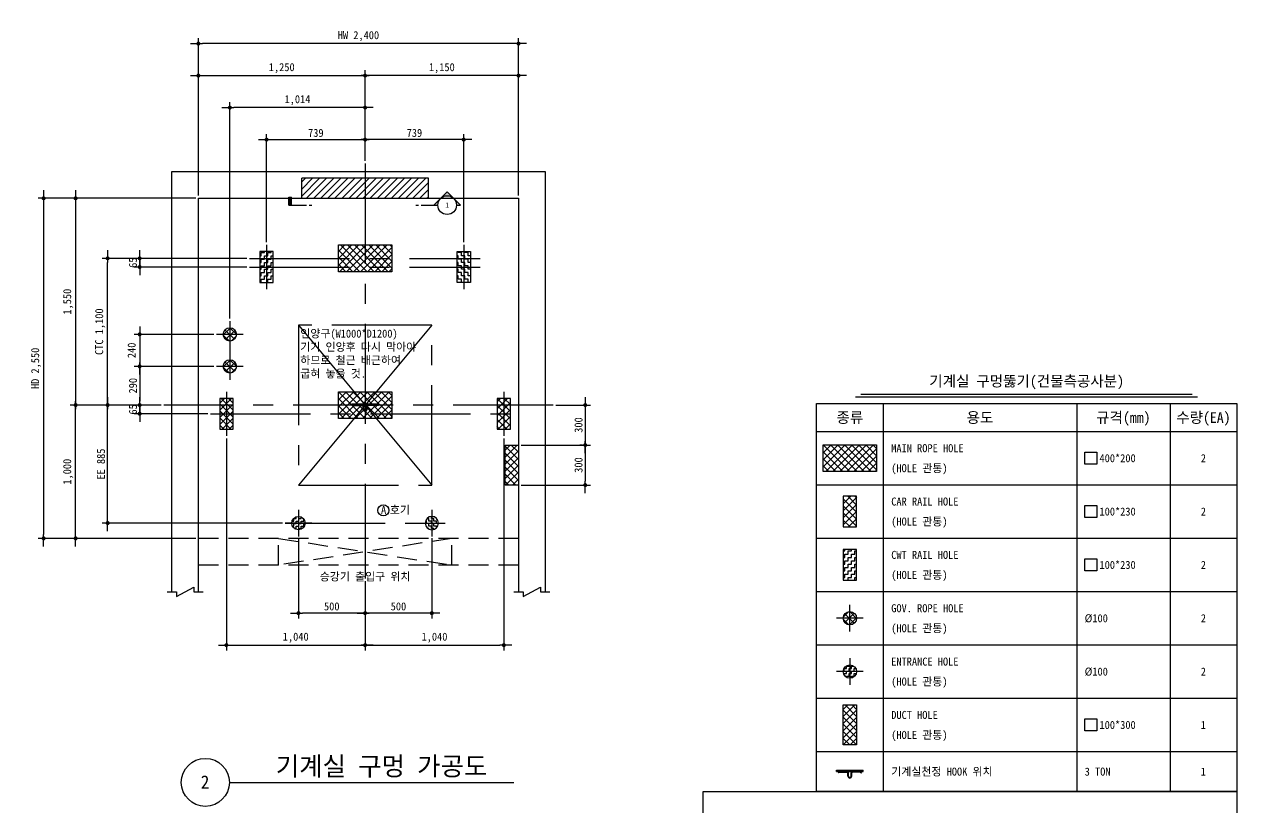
# Model space of a CAD drawing. Extents: x -9109 to 174251, y 57759 to 115528.
# Drawn here: x 105473 to 114562, y 103188 to 109062 of the extents above; entities that cross this region are included whole.
import ezdxf
from ezdxf.enums import TextEntityAlignment as Align

# ---------------------------------------------------------------- set-up
doc = ezdxf.new("R2010")
doc.units = 0
doc.header["$LTSCALE"] = 600
doc.header["$MEASUREMENT"] = 0
for name, pattern in [('CENTER', [2, 1.25, -0.25, 0.25, -0.25]), ('HIDDEN', [0.375, 0.25, -0.125]), ('PHANTOM', [2.5, 1.25, -0.25, 0.25, -0.25, 0.25, -0.25])]:
    doc.linetypes.add(name, pattern=pattern)
doc.layers.get('0').update_dxf_attribs({"linetype": 'CONTINUOUS'})
for name, color, linetype in [('1', 3, 'CONTINUOUS'), ('2', 4, 'HIDDEN'), ('3', 1, 'CENTER'), ('4', 6, 'PHANTOM'), ('6', 2, 'CONTINUOUS'), ('A-DIMS', 7, 'CONTINUOUS')]:
    doc.layers.add(name, color=color, linetype=linetype)
for name, color, linetype, lineweight in [('A-MKXS-MAK1', 3, 'CONTINUOUS', 25), ('A-MKXS-TEXT1', 3, 'CONTINUOUS', 25), ('A-MKXS-TEXT2', 7, 'CONTINUOUS', 25), ('A-XXXX-SYMB', 7, 'CONTINUOUS', 25), ('A-XXXX-TABL', 7, 'CONTINUOUS', 25), ('A-XXXX-TXT1', 3, 'CONTINUOUS', 25)]:
    doc.layers.add(name, color=color, linetype=linetype, lineweight=lineweight)
doc.styles.add('HY울릉도L', font='')
doc.styles.add('돋움체', font='')
doc.styles.get('HY울릉도L').set_extended_font_data('Dotum')
doc.styles.get('돋움체').set_extended_font_data('DotumChe')
doc.dimstyles.new('CDIM', dxfattribs={"dimtxt": 3, "dimasz": 1.5, "dimexe": 2, "dimexo": 1, "dimgap": 1, "dimtad": 1, "dimdec": 0, "dimrnd": 0.5, "dimzin": 0, "dimdsep": 32, "dimlunit": 6, "dimtxsty": 'HY울릉도L', "dimblk1": '_CIDOT', "dimblk2": '_CIDOT', "dimsah": 1, "dimcen": 5.5, "dimclrd": 2, "dimclre": 2, "dimclrt": 7, "dimadec": 0, "dimazin": 0, "dimtfac": 1, "dimtdec": 0, "dimtix": 1, "dimtmove": 2, "dimatfit": 1, "dimldrblk": '_CIDOT', "dimfxl": 1, "dimtolj": 1, "dimtzin": 0, "dimlwd": -1, "dimarcsym": 0})

# ---------------------------------------------------------------- blocks, each defined once
blk = doc.blocks.new('_CIDOT')
at = {"color": 0, "linetype": 'ByBlock'}
blk.add_line((2, 0), (-1, 0), dxfattribs=at)
at = {"color": 0, "linetype": 'ByBlock', "const_width": 0.5}
blk.add_lwpolyline([(-0.25, 0, 1), (0.25, 0, 1)], format="xyb", close=True, dxfattribs=at)
blk = doc.blocks.new('*D700')
at = {"layer": 'A-DIMS', "lineweight": -2, "transparency": 16777216}
for p, q in [((109458.6, 106207.1, 0), (109718.6, 106207.1, 0)), ((109198.6, 105907.1, 0), (109718.6, 105907.1, 0))]:
    blk.add_line(p, q, dxfattribs=at)
at = {"layer": 'A-DIMS', "transparency": 16777216}
blk.add_line((109678.6, 106177.1, 0), (109678.6, 105937.1, 0), dxfattribs=at)
at = {"layer": 'A-DIMS', "transparency": 16777216, "xscale": 30, "yscale": 30, "zscale": 30}
for p, rotation in [((109678.6, 106207.1, 0), 90), ((109678.6, 105907.1, 0), 270)]:
    blk.add_blockref('_CIDOT', p, dxfattribs=dict(at, rotation=rotation))
at = {"layer": 'A-DIMS', "color": 3, "transparency": 16777216, "insert": (109628.6, 106057.1, 0), "char_height": 60, "attachment_point": 5, "rotation": 90, "style": '돋움체'}
blk.add_mtext('\\A1;300', dxfattribs=at)
blk = doc.blocks.new('*D701')
at = {"layer": 'A-DIMS', "lineweight": -2, "transparency": 16777216}
for p, q in [((109658.6, 105907.1, 0), (109638.6, 105907.1, 0)), ((109198.6, 105607.1, 0), (109718.6, 105607.1, 0))]:
    blk.add_line(p, q, dxfattribs=at)
at = {"layer": 'A-DIMS', "transparency": 16777216}
blk.add_line((109678.6, 105877.1, 0), (109678.6, 105637.1, 0), dxfattribs=at)
at = {"layer": 'A-DIMS', "transparency": 16777216, "xscale": 30, "yscale": 30, "zscale": 30}
for p, rotation in [((109678.6, 105907.1, 0), 90), ((109678.6, 105607.1, 0), 270)]:
    blk.add_blockref('_CIDOT', p, dxfattribs=dict(at, rotation=rotation))
at = {"layer": 'A-DIMS', "color": 3, "transparency": 16777216, "insert": (109628.6, 105757.1, 0), "char_height": 60, "attachment_point": 5, "rotation": 90, "style": '돋움체'}
blk.add_mtext('\\A1;300', dxfattribs=at)
blk = doc.blocks.new('*D702')
at = {"layer": 'A-DIMS', "lineweight": -2, "transparency": 16777216}
for p, q in [((108028.6, 108037.1, 0), (108028.6, 108717.1, 0)), ((109178.6, 107777.1, 0), (109178.6, 108717.1, 0))]:
    blk.add_line(p, q, dxfattribs=at)
at = {"layer": 'A-DIMS', "transparency": 16777216}
blk.add_line((109148.6, 108677.1, 0), (108058.6, 108677.1, 0), dxfattribs=at)
at = {"layer": 'A-DIMS', "transparency": 16777216, "xscale": 30, "yscale": 30, "zscale": 30, "rotation": 180}
blk.add_blockref('_CIDOT', (108028.6, 108677.1, 0), dxfattribs=at)
at = {"layer": 'A-DIMS', "transparency": 16777216, "xscale": 30, "yscale": 30, "zscale": 30}
blk.add_blockref('_CIDOT', (109178.6, 108677.1, 0), dxfattribs=at)
at = {"layer": 'A-DIMS', "color": 3, "transparency": 16777216, "insert": (108603.6, 108732.8, 0), "char_height": 60, "attachment_point": 5, "style": '돋움체'}
blk.add_mtext('\\A1;1,150', dxfattribs=at)
blk = doc.blocks.new('*D703')
at = {"layer": 'A-DIMS', "lineweight": -2, "transparency": 16777216}
for p, q in [((106778.6, 107777.1, 0), (106778.6, 108717.1, 0)), ((108028.6, 108037.1, 0), (108028.6, 108717.1, 0))]:
    blk.add_line(p, q, dxfattribs=at)
at = {"layer": 'A-DIMS', "transparency": 16777216}
blk.add_line((106808.6, 108677.1, 0), (107998.6, 108677.1, 0), dxfattribs=at)
at = {"layer": 'A-DIMS', "transparency": 16777216, "xscale": 30, "yscale": 30, "zscale": 30, "rotation": 180}
blk.add_blockref('_CIDOT', (106778.6, 108677.1, 0), dxfattribs=at)
at = {"layer": 'A-DIMS', "transparency": 16777216, "xscale": 30, "yscale": 30, "zscale": 30}
blk.add_blockref('_CIDOT', (108028.6, 108677.1, 0), dxfattribs=at)
at = {"layer": 'A-DIMS', "color": 3, "transparency": 16777216, "insert": (107403.6, 108732.8, 0), "char_height": 60, "attachment_point": 5, "style": '돋움체'}
blk.add_mtext('\\A1;1,250', dxfattribs=at)
blk = doc.blocks.new('*D704')
at = {"layer": 'A-DIMS', "lineweight": -2, "transparency": 16777216}
for p, q in [((106988.6, 105957.1, 0), (106988.6, 104367.1, 0)), ((108028.6, 104885.4, 0), (108028.6, 104367.1, 0))]:
    blk.add_line(p, q, dxfattribs=at)
at = {"layer": 'A-DIMS', "transparency": 16777216}
blk.add_line((107018.6, 104407.1, 0), (107998.6, 104407.1, 0), dxfattribs=at)
at = {"layer": 'A-DIMS', "transparency": 16777216, "xscale": 30, "yscale": 30, "zscale": 30, "rotation": 180}
blk.add_blockref('_CIDOT', (106988.6, 104407.1, 0), dxfattribs=at)
at = {"layer": 'A-DIMS', "transparency": 16777216, "xscale": 30, "yscale": 30, "zscale": 30}
blk.add_blockref('_CIDOT', (108028.6, 104407.1, 0), dxfattribs=at)
at = {"layer": 'A-DIMS', "color": 3, "transparency": 16777216, "insert": (107508.6, 104462.8, 0), "char_height": 60, "attachment_point": 5, "style": '돋움체'}
blk.add_mtext('\\A1;1,040', dxfattribs=at)
blk = doc.blocks.new('*D705')
at = {"layer": 'A-DIMS', "lineweight": -2, "transparency": 16777216}
for p, q in [((109068.6, 105957.1, 0), (109068.6, 104367.1, 0)), ((108028.6, 104885.4, 0), (108028.6, 104367.1, 0))]:
    blk.add_line(p, q, dxfattribs=at)
at = {"layer": 'A-DIMS', "transparency": 16777216}
blk.add_line((108058.6, 104407.1, 0), (109038.6, 104407.1, 0), dxfattribs=at)
at = {"layer": 'A-DIMS', "transparency": 16777216, "xscale": 30, "yscale": 30, "zscale": 30, "rotation": 180}
blk.add_blockref('_CIDOT', (108028.6, 104407.1, 0), dxfattribs=at)
at = {"layer": 'A-DIMS', "transparency": 16777216, "xscale": 30, "yscale": 30, "zscale": 30}
blk.add_blockref('_CIDOT', (109068.6, 104407.1, 0), dxfattribs=at)
at = {"layer": 'A-DIMS', "color": 3, "transparency": 16777216, "insert": (108548.6, 104462.8, 0), "char_height": 60, "attachment_point": 5, "style": '돋움체'}
blk.add_mtext('\\A1;1,040', dxfattribs=at)
blk = doc.blocks.new('*D706')
at = {"layer": 'A-DIMS', "lineweight": -2, "transparency": 16777216}
for p, q in [((107014.6, 106857.1, 0), (107014.6, 108477.1, 0)), ((108028.6, 108037.1, 0), (108028.6, 108477.1, 0))]:
    blk.add_line(p, q, dxfattribs=at)
at = {"layer": 'A-DIMS', "transparency": 16777216}
blk.add_line((107998.6, 108437.1, 0), (107044.6, 108437.1, 0), dxfattribs=at)
at = {"layer": 'A-DIMS', "transparency": 16777216, "xscale": 30, "yscale": 30, "zscale": 30, "rotation": 180}
blk.add_blockref('_CIDOT', (107014.6, 108437.1, 0), dxfattribs=at)
at = {"layer": 'A-DIMS', "transparency": 16777216, "xscale": 30, "yscale": 30, "zscale": 30}
blk.add_blockref('_CIDOT', (108028.6, 108437.1, 0), dxfattribs=at)
at = {"layer": 'A-DIMS', "color": 3, "transparency": 16777216, "insert": (107521.6, 108492.8, 0), "char_height": 60, "attachment_point": 5, "style": '돋움체'}
blk.add_mtext('\\A1;{\\C7;1,014}', dxfattribs=at)
blk = doc.blocks.new('*D707')
at = {"layer": 'A-DIMS', "lineweight": -2, "transparency": 16777216}
for p, q in [((107289.6, 107427.1, 0), (107289.6, 108237.1, 0)), ((108028.6, 108037.1, 0), (108028.6, 108237.1, 0))]:
    blk.add_line(p, q, dxfattribs=at)
at = {"layer": 'A-DIMS', "transparency": 16777216}
blk.add_line((107319.6, 108197.1, 0), (107998.6, 108197.1, 0), dxfattribs=at)
at = {"layer": 'A-DIMS', "transparency": 16777216, "xscale": 30, "yscale": 30, "zscale": 30, "rotation": 180}
blk.add_blockref('_CIDOT', (107289.6, 108197.1, 0), dxfattribs=at)
at = {"layer": 'A-DIMS', "transparency": 16777216, "xscale": 30, "yscale": 30, "zscale": 30}
blk.add_blockref('_CIDOT', (108028.6, 108197.1, 0), dxfattribs=at)
at = {"layer": 'A-DIMS', "color": 3, "transparency": 16777216, "insert": (107659.1, 108247.1, 0), "char_height": 60, "attachment_point": 5, "style": '돋움체'}
blk.add_mtext('\\A1;739', dxfattribs=at)
blk = doc.blocks.new('*D708')
at = {"layer": 'A-DIMS', "lineweight": -2, "transparency": 16777216}
for p, q in [((107528.6, 105202.1, 0), (107528.6, 104607.1, 0)), ((108028.6, 104885.4, 0), (108028.6, 104607.1, 0))]:
    blk.add_line(p, q, dxfattribs=at)
at = {"layer": 'A-DIMS', "transparency": 16777216}
blk.add_line((107998.6, 104647.1, 0), (107558.6, 104647.1, 0), dxfattribs=at)
at = {"layer": 'A-DIMS', "transparency": 16777216, "xscale": 30, "yscale": 30, "zscale": 30, "rotation": 180}
blk.add_blockref('_CIDOT', (107528.6, 104647.1, 0), dxfattribs=at)
at = {"layer": 'A-DIMS', "transparency": 16777216, "xscale": 30, "yscale": 30, "zscale": 30}
blk.add_blockref('_CIDOT', (108028.6, 104647.1, 0), dxfattribs=at)
at = {"layer": 'A-DIMS', "color": 3, "transparency": 16777216, "insert": (107778.6, 104697.1, 0), "char_height": 60, "attachment_point": 5, "style": '돋움체'}
blk.add_mtext('\\A1;500', dxfattribs=at)
blk = doc.blocks.new('*D709')
at = {"layer": 'A-DIMS', "lineweight": -2, "transparency": 16777216}
for p, q in [((108028.6, 108037.1, 0), (108028.6, 108237.1, 0)), ((108767.6, 107427.1, 0), (108767.6, 108237.1, 0))]:
    blk.add_line(p, q, dxfattribs=at)
at = {"layer": 'A-DIMS', "transparency": 16777216}
blk.add_line((108737.6, 108197.1, 0), (108058.6, 108197.1, 0), dxfattribs=at)
at = {"layer": 'A-DIMS', "transparency": 16777216, "xscale": 30, "yscale": 30, "zscale": 30, "rotation": 180}
blk.add_blockref('_CIDOT', (108028.6, 108197.1, 0), dxfattribs=at)
at = {"layer": 'A-DIMS', "transparency": 16777216, "xscale": 30, "yscale": 30, "zscale": 30}
blk.add_blockref('_CIDOT', (108767.6, 108197.1, 0), dxfattribs=at)
at = {"layer": 'A-DIMS', "color": 3, "transparency": 16777216, "insert": (108398.1, 108247.1, 0), "char_height": 60, "attachment_point": 5, "style": '돋움체'}
blk.add_mtext('\\A1;739', dxfattribs=at)
blk = doc.blocks.new('*D710')
at = {"layer": 'A-DIMS', "lineweight": -2, "transparency": 16777216}
for p, q in [((108528.6, 105209.7, 0), (108528.6, 104607.1, 0)), ((108028.6, 104885.4, 0), (108028.6, 104607.1, 0))]:
    blk.add_line(p, q, dxfattribs=at)
at = {"layer": 'A-DIMS', "transparency": 16777216}
blk.add_line((108498.6, 104647.1, 0), (108058.6, 104647.1, 0), dxfattribs=at)
at = {"layer": 'A-DIMS', "transparency": 16777216, "xscale": 30, "yscale": 30, "zscale": 30, "rotation": 180}
blk.add_blockref('_CIDOT', (108028.6, 104647.1, 0), dxfattribs=at)
at = {"layer": 'A-DIMS', "transparency": 16777216, "xscale": 30, "yscale": 30, "zscale": 30}
blk.add_blockref('_CIDOT', (108528.6, 104647.1, 0), dxfattribs=at)
at = {"layer": 'A-DIMS', "color": 3, "transparency": 16777216, "insert": (108278.6, 104697.1, 0), "char_height": 60, "attachment_point": 5, "style": '돋움체'}
blk.add_mtext('\\A1;500', dxfattribs=at)
blk = doc.blocks.new('A1')
for p, q in [((-7.84, 0), (-1.85, 0)), ((7.84, 0), (1.85, 0)), ((-8.25, -0.81), (-8.65, -0.81)), ((-7.84, -0.4), (-4.64, -0.4)), ((-4.64, -0.4), (-1.85, -0.4)), ((-1.45, -3.35), (-1.45, -0.81)), ((-1.05, -3.35), (-1.05, -0.81)), ((1.05, -3.35), (1.05, -0.81)), ((1.45, -3.35), (1.45, -0.81)), ((5.28, -0.4), (1.85, -0.4)), ((7.84, -0.4), (5.04, -0.4)), ((8.25, -0.81), (8.65, -0.81))]:
    blk.add_line(p, q)
for centre, radius, start, end in [((-7.84, -0.81), 0.808, 90, 180), ((-1.85, -0.81), 0.808, 0, 90), ((1.85, -0.81), 0.808, 90, 180), ((7.84, -0.81), 0.808, 0, 90), ((-7.84, -0.81), 0.404, 90, 180), ((-1.85, -0.81), 0.404, 0, 90), ((0, -3.35), 1.45, 180, 0), ((0, -3.35), 1.05, 180, 0), ((1.85, -0.81), 0.404, 90, 180), ((7.84, -0.81), 0.404, 0, 90)]:
    blk.add_arc(centre, radius, start, end)
blk = doc.blocks.new('H-100X230(CAR RAIL) GM')
at = {"layer": '1'}
h = blk.add_hatch(dxfattribs=at)
h.set_pattern_fill('ANSI37', color=256, scale=300)
h.set_pattern_definition([(45, (-31072.723, 72.76), (-26.516504, 26.516504), []), (135, (-31072.723, 72.76), (-26.516504, -26.516504), [])])
h.paths.add_polyline_path([(-50, 50), (50, 50), (50, -180), (-50, -180)])
blk.add_lwpolyline([(-50, 50), (50, 50), (50, -180), (-50, -180)], close=True)
at = {"layer": '3'}
blk.add_line((0, 100), (0, -230), dxfattribs=at)
blk = doc.blocks.new('*D711')
at = {"layer": 'A-DIMS', "lineweight": -2, "transparency": 16777216}
for p, q in [((106778.6, 107777.1, 0), (106778.6, 108957.1, 0)), ((109178.6, 107777.1, 0), (109178.6, 108957.1, 0))]:
    blk.add_line(p, q, dxfattribs=at)
at = {"layer": 'A-DIMS', "transparency": 16777216}
blk.add_line((109148.6, 108917.1, 0), (106808.6, 108917.1, 0), dxfattribs=at)
at = {"layer": 'A-DIMS', "transparency": 16777216, "xscale": 30, "yscale": 30, "zscale": 30, "rotation": 180}
blk.add_blockref('_CIDOT', (106778.6, 108917.1, 0), dxfattribs=at)
at = {"layer": 'A-DIMS', "transparency": 16777216, "xscale": 30, "yscale": 30, "zscale": 30}
blk.add_blockref('_CIDOT', (109178.6, 108917.1, 0), dxfattribs=at)
at = {"layer": 'A-DIMS', "color": 3, "transparency": 16777216, "insert": (107978.6, 108972.8, 0), "char_height": 60, "attachment_point": 5, "style": '돋움체'}
blk.add_mtext('\\A1;HW 2,400', dxfattribs=at)
blk = doc.blocks.new('H-100X230(CWT RAIL) GM')
at = {"layer": '1'}
h = blk.add_hatch(dxfattribs=at)
h.set_pattern_fill('ZIGZAG', color=256, scale=200)
h.set_pattern_definition([(0, (0, 0), (25, 25), [25, -25]), (90, (25, 0), (-25, 25), [25, -25])])
h.paths.add_polyline_path([(50, 50), (-50, 50), (-50, -180), (50, -180)])
blk.add_lwpolyline([(50, 50), (-50, 50), (-50, -180), (50, -180)], close=True)
at = {"layer": '3'}
blk.add_line((0, 100), (0, -230), dxfattribs=at)
blk = doc.blocks.new('H-100(OP)')
at = {"layer": '1'}
h = blk.add_hatch(dxfattribs=at)
h.set_pattern_fill('ZIGZAG', color=256, scale=150)
h.set_pattern_definition([(0, (0, 0), (18.75, 18.75), [18.75, -18.75]), (90, (18.75, 0), (-18.75, 18.75), [18.75, -18.75])])
edge = h.paths.add_edge_path()
edge.add_arc((0, 0), 50, 0, 360)
blk.add_circle((0, 0), 50)
at = {"layer": '3'}
for p, q in [((0, 100), (0, -100)), ((100, 0), (-100, 0))]:
    blk.add_line(p, q, dxfattribs=at)
blk = doc.blocks.new('H-100(GOV 240)')
at = {"layer": '1'}
h = blk.add_hatch(dxfattribs=at)
h.set_pattern_fill('ANSI37', color=256, scale=300)
h.set_pattern_definition([(45, (-82788.21, -9303.856), (-26.516504, 26.516504), []), (135, (-82788.21, -9303.856), (-26.516504, -26.516504), [])])
edge = h.paths.add_edge_path()
edge.add_arc((0, 240), 50, 0, 360)
h = blk.add_hatch(dxfattribs=at)
h.set_pattern_fill('ANSI37', color=256, scale=300)
h.set_pattern_definition([(45, (-82788.21, -9543.856), (-26.516504, 26.516504), []), (135, (-82788.21, -9543.856), (-26.516504, -26.516504), [])])
edge = h.paths.add_edge_path()
edge.add_arc((0, 0), 50, 0, 360)
for centre in [(0, 240), (0, 0)]:
    blk.add_circle(centre, 50)
at = {"layer": '3'}
for p, q in [((0, 340), (0, -100)), ((100, 240), (-100, 240)), ((100, 0), (-100, 0))]:
    blk.add_line(p, q, dxfattribs=at)
blk = doc.blocks.new('H-100X300(C.SU)')
at = {"layer": '1'}
h = blk.add_hatch(dxfattribs=at)
h.set_pattern_fill('ANSI37', color=256, scale=300)
h.set_pattern_definition([(45, (-30780.81, -207.73), (-26.516504, 26.516504), []), (135, (-30780.81, -207.73), (-26.516504, -26.516504), [])])
h.paths.add_polyline_path([(-100, -300), (0, -300), (0, -600), (-100, -600)])
blk.add_lwpolyline([(-100, -300), (0, -300), (0, -600), (-100, -600)], close=True)
blk = doc.blocks.new('H-400X200(ROPE)')
at = {"layer": '1'}
h = blk.add_hatch(dxfattribs=at)
h.set_pattern_fill('ANSI37', color=256, scale=300)
h.set_pattern_definition([(45, (-29848.152, -635.13), (-26.516504, 26.516504), []), (135, (-29848.152, -635.13), (-26.516504, -26.516504), [])])
h.paths.add_polyline_path([(-200, 100), (200, 100), (200, -100), (-200, -100)])
blk.add_lwpolyline([(-200, 100), (200, 100), (200, -100), (-200, -100)], close=True)
blk = doc.blocks.new('*D712')
at = {"layer": 'A-DIMS', "lineweight": -2, "transparency": 16777216}
for p, q in [((106298.6, 106207.1, 0), (105818.6, 106207.1, 0)), ((106758.6, 105207.1, 0), (105818.6, 105207.1, 0))]:
    blk.add_line(p, q, dxfattribs=at)
at = {"layer": 'A-DIMS', "transparency": 16777216}
blk.add_line((105858.6, 105237.1, 0), (105858.6, 106177.1, 0), dxfattribs=at)
at = {"layer": 'A-DIMS', "transparency": 16777216, "xscale": 30, "yscale": 30, "zscale": 30}
for p, rotation in [((105858.6, 106207.1, 0), 90), ((105858.6, 105207.1, 0), 270)]:
    blk.add_blockref('_CIDOT', p, dxfattribs=dict(at, rotation=rotation))
at = {"layer": 'A-DIMS', "color": 3, "transparency": 16777216, "insert": (105802.9, 105707.1, 0), "char_height": 60, "attachment_point": 5, "rotation": 90, "style": '돋움체'}
blk.add_mtext('\\A1;1,000', dxfattribs=at)
blk = doc.blocks.new('*D713')
at = {"layer": 'A-DIMS', "lineweight": -2, "transparency": 16777216}
for p, q in [((106298.6, 106207.1, 0), (106058.6, 106207.1, 0)), ((107408.6, 105322.1, 0), (106058.6, 105322.1, 0))]:
    blk.add_line(p, q, dxfattribs=at)
at = {"layer": 'A-DIMS', "transparency": 16777216}
blk.add_line((106098.6, 105352.1, 0), (106098.6, 106177.1, 0), dxfattribs=at)
at = {"layer": 'A-DIMS', "transparency": 16777216, "xscale": 30, "yscale": 30, "zscale": 30}
for p, rotation in [((106098.6, 106207.1, 0), 90), ((106098.6, 105322.1, 0), 270)]:
    blk.add_blockref('_CIDOT', p, dxfattribs=dict(at, rotation=rotation))
at = {"layer": 'A-DIMS', "color": 3, "transparency": 16777216, "insert": (106048.6, 105764.6, 0), "char_height": 60, "attachment_point": 5, "rotation": 90, "style": '돋움체'}
blk.add_mtext('\\A1;{\\C7;EE} {\\C7;885}', dxfattribs=at)
blk = doc.blocks.new('*D714')
at = {"layer": 'A-DIMS', "lineweight": -2, "transparency": 16777216}
for p, q in [((107141.2, 107307.1, 0), (106058.6, 107307.1, 0)), ((106298.6, 106207.1, 0), (106058.6, 106207.1, 0))]:
    blk.add_line(p, q, dxfattribs=at)
at = {"layer": 'A-DIMS', "transparency": 16777216}
blk.add_line((106098.6, 106237.1, 0), (106098.6, 107277.1, 0), dxfattribs=at)
at = {"layer": 'A-DIMS', "transparency": 16777216, "xscale": 30, "yscale": 30, "zscale": 30}
for p, rotation in [((106098.6, 107307.1, 0), 90), ((106098.6, 106207.1, 0), 270)]:
    blk.add_blockref('_CIDOT', p, dxfattribs=dict(at, rotation=rotation))
at = {"layer": 'A-DIMS', "color": 3, "transparency": 16777216, "insert": (106042.7, 106757.1, 0), "char_height": 60, "attachment_point": 5, "rotation": 90, "style": '돋움체'}
blk.add_mtext('\\A1;{\\C7;CTC 1,100}', dxfattribs=at)
blk = doc.blocks.new('*D715')
at = {"layer": 'A-DIMS', "lineweight": -2, "transparency": 16777216}
for p, q in [((106758.6, 107757.1, 0), (105818.6, 107757.1, 0)), ((106298.6, 106207.1, 0), (105818.6, 106207.1, 0))]:
    blk.add_line(p, q, dxfattribs=at)
at = {"layer": 'A-DIMS', "transparency": 16777216}
blk.add_line((105858.6, 107727.1, 0), (105858.6, 106237.1, 0), dxfattribs=at)
at = {"layer": 'A-DIMS', "transparency": 16777216, "xscale": 30, "yscale": 30, "zscale": 30}
for p, rotation in [((105858.6, 107757.1, 0), 90), ((105858.6, 106207.1, 0), 270)]:
    blk.add_blockref('_CIDOT', p, dxfattribs=dict(at, rotation=rotation))
at = {"layer": 'A-DIMS', "color": 3, "transparency": 16777216, "insert": (105802.9, 106982.1, 0), "char_height": 60, "attachment_point": 5, "rotation": 90, "style": '돋움체'}
blk.add_mtext('\\A1;1,550', dxfattribs=at)
blk = doc.blocks.new('*D716')
at = {"layer": 'A-DIMS', "lineweight": -2, "transparency": 16777216}
for p, q in [((106758.6, 107757.1, 0), (105578.6, 107757.1, 0)), ((106758.6, 105207.1, 0), (105578.6, 105207.1, 0))]:
    blk.add_line(p, q, dxfattribs=at)
at = {"layer": 'A-DIMS', "transparency": 16777216}
blk.add_line((105618.6, 107727.1, 0), (105618.6, 105237.1, 0), dxfattribs=at)
at = {"layer": 'A-DIMS', "transparency": 16777216, "xscale": 30, "yscale": 30, "zscale": 30}
for p, rotation in [((105618.6, 107757.1, 0), 90), ((105618.6, 105207.1, 0), 270)]:
    blk.add_blockref('_CIDOT', p, dxfattribs=dict(at, rotation=rotation))
at = {"layer": 'A-DIMS', "color": 3, "transparency": 16777216, "insert": (105562.9, 106482.1, 0), "char_height": 60, "attachment_point": 5, "rotation": 90, "style": '돋움체'}
blk.add_mtext('\\A1;HD 2,550', dxfattribs=at)
blk = doc.blocks.new('*D717')
at = {"layer": 'A-DIMS', "transparency": 16777216}
for p, q in [((106338.6, 107337.1, 0), (106338.6, 107367.1, 0)), ((106338.6, 107307.1, 0), (106338.6, 107242.1, 0)), ((106338.6, 107212.1, 0), (106338.6, 107182.1, 0))]:
    blk.add_line(p, q, dxfattribs=at)
at = {"layer": 'A-DIMS', "lineweight": -2, "transparency": 16777216}
for p, q in [((107141.2, 107307.1, 0), (106298.6, 107307.1, 0)), ((107141.2, 107242.1, 0), (106298.6, 107242.1, 0))]:
    blk.add_line(p, q, dxfattribs=at)
at = {"layer": 'A-DIMS', "transparency": 16777216, "xscale": 30, "yscale": 30, "zscale": 30}
for p, rotation in [((106338.6, 107307.1, 0), 270), ((106338.6, 107242.1, 0), 90)]:
    blk.add_blockref('_CIDOT', p, dxfattribs=dict(at, rotation=rotation))
at = {"layer": 'A-DIMS', "color": 3, "transparency": 16777216, "insert": (106288.6, 107274.6, 0), "char_height": 60, "attachment_point": 5, "rotation": 90, "style": '돋움체'}
blk.add_mtext('\\A1;65', dxfattribs=at)
blk = doc.blocks.new('*D718')
at = {"layer": 'A-DIMS', "lineweight": -2, "transparency": 16777216}
for p, q in [((106894.6, 106737.1, 0), (106298.6, 106737.1, 0)), ((106894.6, 106497.1, 0), (106298.6, 106497.1, 0))]:
    blk.add_line(p, q, dxfattribs=at)
at = {"layer": 'A-DIMS', "transparency": 16777216}
blk.add_line((106338.6, 106707.1, 0), (106338.6, 106527.1, 0), dxfattribs=at)
at = {"layer": 'A-DIMS', "transparency": 16777216, "xscale": 30, "yscale": 30, "zscale": 30}
for p, rotation in [((106338.6, 106737.1, 0), 90), ((106338.6, 106497.1, 0), 270)]:
    blk.add_blockref('_CIDOT', p, dxfattribs=dict(at, rotation=rotation))
at = {"layer": 'A-DIMS', "color": 3, "transparency": 16777216, "insert": (106278.6, 106617.1, 0), "char_height": 60, "attachment_point": 5, "rotation": 90, "style": '돋움체'}
blk.add_mtext('\\A1;240', dxfattribs=at)
blk = doc.blocks.new('*D719')
at = {"layer": 'A-DIMS', "transparency": 16777216}
for p, q in [((106338.6, 106237.1, 0), (106338.6, 106267.1, 0)), ((106338.6, 106207.1, 0), (106338.6, 106142.1, 0)), ((106338.6, 106112.1, 0), (106338.6, 106082.1, 0))]:
    blk.add_line(p, q, dxfattribs=at)
at = {"layer": 'A-DIMS', "lineweight": -2, "transparency": 16777216}
for p, q in [((106498.6, 106207.1, 0), (106298.6, 106207.1, 0)), ((106848.6, 106142.1, 0), (106298.6, 106142.1, 0))]:
    blk.add_line(p, q, dxfattribs=at)
at = {"layer": 'A-DIMS', "transparency": 16777216, "xscale": 30, "yscale": 30, "zscale": 30}
for p, rotation in [((106338.6, 106207.1, 0), 270), ((106338.6, 106142.1, 0), 90)]:
    blk.add_blockref('_CIDOT', p, dxfattribs=dict(at, rotation=rotation))
at = {"layer": 'A-DIMS', "color": 3, "transparency": 16777216, "insert": (106288.6, 106174.6, 0), "char_height": 60, "attachment_point": 5, "rotation": 90, "style": '돋움체'}
blk.add_mtext('\\A1;65', dxfattribs=at)
blk = doc.blocks.new('*D720')
at = {"layer": 'A-DIMS', "lineweight": -2, "transparency": 16777216}
for p, q in [((106894.6, 106497.1, 0), (106298.6, 106497.1, 0)), ((106498.6, 106207.1, 0), (106298.6, 106207.1, 0))]:
    blk.add_line(p, q, dxfattribs=at)
at = {"layer": 'A-DIMS', "transparency": 16777216}
blk.add_line((106338.6, 106467.1, 0), (106338.6, 106237.1, 0), dxfattribs=at)
at = {"layer": 'A-DIMS', "transparency": 16777216, "xscale": 30, "yscale": 30, "zscale": 30}
for p, rotation in [((106338.6, 106497.1, 0), 90), ((106338.6, 106207.1, 0), 270)]:
    blk.add_blockref('_CIDOT', p, dxfattribs=dict(at, rotation=rotation))
at = {"layer": 'A-DIMS', "color": 3, "transparency": 16777216, "insert": (106288.6, 106352.1, 0), "char_height": 60, "attachment_point": 5, "rotation": 90, "style": '돋움체'}
blk.add_mtext('\\A1;290', dxfattribs=at)
blk = doc.blocks.new('cwt h')
at = {"layer": '1'}
h = blk.add_hatch(dxfattribs=at)
h.set_pattern_fill('ZIGZAG', color=256, scale=200)
h.set_pattern_definition([(0, (0, 65), (25, 25), [25, -25]), (90, (25, 65), (-25, 25), [25, -25])])
h.paths.add_polyline_path([(50, 115), (-50, 115), (-50, -115), (50, -115)])
blk.add_lwpolyline([(50, 115), (-50, 115), (-50, -115), (50, -115)], close=True)
blk = doc.blocks.new('car h')
at = {"layer": '1'}
h = blk.add_hatch(dxfattribs=at)
h.set_pattern_fill('ANSI37', color=256, scale=300)
h.set_pattern_definition([(45, (-138738.017, 1010.512), (-26.516504, 26.516504), []), (135, (-138738.017, 1010.512), (-26.516504, -26.516504), [])])
h.paths.add_polyline_path([(50, 115), (-50, 115), (-50, -115), (50, -115)])
blk.add_lwpolyline([(50, 115), (-50, 115), (-50, -115), (50, -115)], close=True)
blk = doc.blocks.new('gov')
at = {"layer": '1'}
h = blk.add_hatch(dxfattribs=at)
h.set_pattern_fill('ANSI37', color=256, scale=300)
h.set_pattern_definition([(45, (-82788.21, -9543.856), (-26.516504, 26.516504), []), (135, (-82788.21, -9543.856), (-26.516504, -26.516504), [])])
edge = h.paths.add_edge_path()
edge.add_arc((0, 0), 50, 0, 360)
blk.add_circle((0, 0), 50)
at = {"layer": '3'}
for p, q in [((0, -100), (0, 100)), ((100, 0), (-100, 0))]:
    blk.add_line(p, q, dxfattribs=at)
blk = doc.blocks.new('cs')
at = {"layer": '1'}
h = blk.add_hatch(dxfattribs=at)
h.set_pattern_fill('ANSI37', color=256, scale=300)
h.set_pattern_definition([(45, (-30730.81, 242.27), (-26.516504, 26.516504), []), (135, (-30730.81, 242.27), (-26.516504, -26.516504), [])])
h.paths.add_polyline_path([(-50, 150), (50, 150), (50, -150), (-50, -150)])
blk.add_lwpolyline([(-50, 150), (50, 150), (50, -150), (-50, -150)], close=True)

msp = doc.modelspace()

# ---------------------------------------------------------------- hatches: boundary and pattern name
h = msp.add_hatch()
h.set_pattern_fill('ANSI31', color=3, scale=300)
h.set_pattern_definition([(45, (69832.425, 98955.373), (-26.516504, 26.516504), [])])
h.paths.add_polyline_path([(108028.6, 107907.1), (107553.6, 107907.1), (107553.6, 107757.1), (108028.6, 107757.1)])
h.paths.add_polyline_path([(108503.6, 107907.1), (108028.6, 107907.1), (108028.6, 107757.1), (108503.6, 107757.1)])
at = {"layer": '1'}
h = msp.add_hatch(dxfattribs=at)
h.set_pattern_fill('ANSI31', color=256, scale=100, style=0)
h.set_pattern_definition([(45, (138849.921, 91079.395), (-8.8388348, 8.8388348), [])])
h.paths.add_polyline_path([(108028.6, 106217.1), (107928.6, 106217.1), (107928.6, 106207.1), (108028.6, 106207.1)])
h.paths.add_polyline_path([(108128.6, 106217.1), (108028.6, 106217.1), (108028.6, 106207.1), (108128.6, 106207.1)])
h = msp.add_hatch(dxfattribs=at)
h.set_pattern_fill('ANSI31', color=256, scale=100, style=0)
h.set_pattern_definition([(45, (142483.69, 88330.895), (-8.8388348, 8.8388348), [])])
h.paths.add_polyline_path([(111662.4, 103468.6), (111562.4, 103468.6), (111562.4, 103458.6), (111662.4, 103458.6)])
h.paths.add_polyline_path([(111762.4, 103468.6), (111662.4, 103468.6), (111662.4, 103458.6), (111762.4, 103458.6)])
at = {"layer": 'A-MKXS-MAK1'}
h = msp.add_hatch(color=256, dxfattribs=at)
h.paths.add_polyline_path([(108643.5, 107804.9), (108594, 107755.4, -0.414214), (108693, 107755.4)])
h.paths.add_polyline_path([(108594, 107755.4), (108544.5, 107705.9), (108573.5, 107705.9, -0.198912)])
h.paths.add_polyline_path([(108693, 107755.4, -0.198912), (108713.5, 107705.9), (108742.5, 107705.9)])
msp.add_hatch(color=256, dxfattribs=at).paths.add_polyline_path([(107476.5, 107765.9), (107456.5, 107765.9), (107456.5, 107705.9), (107476.5, 107705.9)])

# ---------------------------------------------------------------- linework, layer by layer
msp.add_line((113362.4, 106218.6), (113362.4, 103308.6))
for points in [[(106578.6, 104807.1), (106578.6, 107957.1), (109378.6, 107957.1), (109378.6, 104807.1)], [(106778.6, 104807.1), (106778.6, 107757.1), (109178.6, 107757.1), (109178.6, 104807.1)], [(106543.6, 104807.1), (106613.6, 104807.1), (106613.6, 104772.1), (106743.6, 104842.1), (106743.6, 104807.1), (106813.6, 104807.1)], [(109143.6, 104807.1), (109213.6, 104807.1), (109213.6, 104772.1), (109343.6, 104842.1), (109343.6, 104807.1), (109413.6, 104807.1)]]:
    msp.add_lwpolyline(points)
at = {"layer": '1', "color": 1, "linetype": 'CENTER'}
for p, q in [((108028.6, 108017.1), (108028.6, 104905.4, 0)), ((109438.6, 106207.1), (106518.6, 106207.1, 0))]:
    msp.add_line(p, q, dxfattribs=at)
at = {"layer": '1'}
for p, q in [((108528.6, 106807.1, 0), (107528.6, 105607.1, 0)), ((107528.6, 106807.1, 0), (108528.6, 105607.1, 0)), ((111705.4, 106268.6), (114269.4, 106268.6)), ((111745.4, 106288.6), (114229.4, 106288.6)), ((107928.6, 106217.1), (108128.6, 106217.1)), ((107928.6, 106207.1), (107928.6, 106217.1)), ((107928.6, 106207.1), (108128.6, 106207.1)), ((107928.6, 106207.1), (107950.2, 106207.1)), ((108107, 106207.1), (108128.6, 106207.1)), ((108107, 106207.1), (108128.6, 106207.1)), ((108128.6, 106207.1), (108128.6, 106217.1)), ((111562.4, 103468.6), (111762.4, 103468.6)), ((111562.4, 103458.6), (111562.4, 103468.6)), ((111562.4, 103458.6), (111762.4, 103458.6)), ((111562.4, 103458.6), (111583.9, 103458.6)), ((111740.8, 103458.6), (111762.4, 103458.6)), ((111740.8, 103458.6), (111762.4, 103458.6)), ((111762.4, 103458.6), (111762.4, 103468.6))]:
    msp.add_line(p, q, dxfattribs=at)
msp.add_circle((108165.5, 105417.4, 0), 42, dxfattribs=at)
at = {"layer": '2'}
for p, q in [((109178.6, 105207.1), (106778.6, 105207.1)), ((107378.6, 105007.1), (107378.6, 105207.1)), ((108678.6, 105207.1), (107378.6, 105007.1)), ((107378.6, 105207.1), (108678.6, 105007.1)), ((108678.6, 105007.1), (108678.6, 105207.1)), ((109178.6, 105007.1), (106778.6, 105007.1))]:
    msp.add_line(p, q, dxfattribs=at)
at = {"layer": '3'}
for p, q in [((107161.2, 107307.1, 0), (108892.2, 107307.1, 0)), ((107161.2, 107242.1, 0), (108892.2, 107242.1, 0)), ((106868.6, 106142.1, 0), (109188.6, 106142.1, 0)), ((107428.6, 105322.1, 0), (108628.2, 105322.1, 0))]:
    msp.add_line(p, q, dxfattribs=at)
at = {"layer": '4', "elevation": 0}
msp.add_lwpolyline([(107528.6, 105607.1), (108528.6, 105607.1), (108528.6, 106807.1), (107528.6, 106807.1)], close=True, dxfattribs=at)
at = {"layer": '6'}
for p, q in [((108503.6, 107907.1), (107553.6, 107907.1)), ((107553.6, 107757.1), (107553.6, 107907.1)), ((108503.6, 107757.1), (108503.6, 107907.1))]:
    msp.add_line(p, q, dxfattribs=at)
at = {"layer": 'A-MKXS-MAK1'}
for p, q in [((108544.5, 107705.9, 0), (108643.5, 107804.9, 0)), ((108742.5, 107705.9, 0), (108643.5, 107804.9, 0)), ((107456.5, 107765.9, 0), (107476.5, 107765.9, 0)), ((107456.5, 107705.9, 0), (107456.5, 107765.9, 0)), ((107456.5, 107705.9, 0), (107589.1, 107705.9, 0)), ((107476.5, 107705.9, 0), (107476.5, 107765.9, 0)), ((107609.1, 107705.9, 0), (107629.1, 107705.9, 0)), ((108409, 107705.9, 0), (108429, 107705.9, 0)), ((108449, 107705.9, 0), (108573.5, 107705.9, 0)), ((108713.5, 107705.9, 0), (108742.5, 107705.9, 0))]:
    msp.add_line(p, q, dxfattribs=at)
msp.add_circle((108643.5, 107705.9, 0), 70, dxfattribs=at)
at = {"layer": 'A-MKXS-TEXT1'}
for points in [[(113422.4, 105853.6), (113512.4, 105853.6), (113512.4, 105763.6), (113422.4, 105763.6)], [(113422.4, 105453.6), (113512.4, 105453.6), (113512.4, 105363.6), (113422.4, 105363.6)], [(113422.4, 105053.6), (113512.4, 105053.6), (113512.4, 104963.6), (113422.4, 104963.6)], [(113422.4, 103853.6), (113512.4, 103853.6), (113512.4, 103763.6), (113422.4, 103763.6)]]:
    msp.add_lwpolyline(points, close=True, dxfattribs=at)
at = {"layer": 'A-XXXX-SYMB'}
msp.add_line((107010.8, 103378.1), (109144.6, 103378.1), dxfattribs=at)
msp.add_circle((106830.8, 103378.1), 180, dxfattribs=at)
at = {"layer": 'A-XXXX-TABL'}
for p, q in [((111912.4, 106218.6), (111912.4, 103308.6)), ((114062.4, 106218.6), (114062.4, 103308.6)), ((111412.4, 106008.6), (114562.4, 106008.6)), ((111412.4, 105608.6), (114562.4, 105608.6)), ((111412.4, 105208.6), (114562.4, 105208.6)), ((111412.4, 104808.6), (114562.4, 104808.6)), ((111412.4, 104408.6), (114562.4, 104408.6)), ((111412.4, 104008.6), (114562.4, 104008.6)), ((111412.4, 103608.6), (114562.4, 103608.6))]:
    msp.add_line(p, q, dxfattribs=at)
for points in [[(111412.4, 103308.6), (111412.4, 106218.6), (114562.4, 106218.6), (114562.4, 103308.6)], [(110562.4, 103308.6), (114562.4, 103308.6), (114562.4, 99808.6), (110562.4, 99808.6)]]:
    msp.add_lwpolyline(points, close=True, dxfattribs=at)

# ---------------------------------------------------------------- block references
for name, p in [('H-100X230(CWT RAIL) GM', (107289.6, 107307.1, 0)), ('H-100(GOV 240)', (107014.6, 106497.1, 0)), ('H-100X300(C.SU)', (109178.6, 106207.1)), ('car h', (111662.4, 105408.6)), ('H-100(OP)', (107528.6, 105322.1, 0)), ('cwt h', (111662.4, 105008.6)), ('gov', (111662.4, 104608.6)), ('H-100(OP)', (111662.4, 104208.6)), ('cs', (111662.4, 103808.6))]:
    msp.add_blockref(name, p)
for p, rotation in [((108028.6, 107307.1, 0), 179.9999999999999), ((108028.6, 106207.1, 0), 179.9999999999999), ((111662.4, 105808.6), 180)]:
    msp.add_blockref('H-400X200(ROPE)', p, dxfattribs=dict(rotation=rotation))
at = {"xscale": -1}
for name, p in [('H-100X230(CWT RAIL) GM', (108767.6, 107307.1, 0)), ('H-100X230(CAR RAIL) GM', (106988.6, 106207.1, 0)), ('H-100X230(CAR RAIL) GM', (109068.6, 106207.1, 0)), ('H-100(OP)', (108528.6, 105322.1, 0))]:
    msp.add_blockref(name, p, dxfattribs=at)
at = {"xscale": 10, "yscale": 10, "zscale": 10}
for p in [(108028.6, 106207.1), (111662.4, 103458.6)]:
    msp.add_blockref('A1', p, dxfattribs=at)

# ---------------------------------------------------------------- texts
at = {"layer": 'A-MKXS-TEXT1', "style": '돋움체'}
for s, p in [('인양구(W1000*D1200)', (107542.6, 106712.8, 0)), ('기기 인양후 다시 막아야', (107542.6, 106612.8, 0)), ('하므로 철근 배근하여', (107542.6, 106512.8, 0)), ('굽혀 놓을 것.', (107542.6, 106412.8, 0)), ('호기', (108214.1, 105390.7, 0))]:
    msp.add_text(s, height=60, dxfattribs=at).set_placement(p)
msp.add_text('기계실 구멍뚫기(건물측공사분)', height=80, dxfattribs=at).set_placement((112987.4, 106346.6), align=Align.CENTER)
for s, height, p in [('종류', 80, (111662.4, 106113.6)), ('용도', 80, (112637.4, 106113.6)), ('규격(mm)', 80, (113712.4, 106113.6)), ('수량(EA)', 80, (114312.4, 106113.6)), ('2', 60, (114312.4, 105808.6)), ('A', 60, (108167.2, 105421, 0)), ('2', 60, (114312.4, 105408.6)), ('2', 60, (114312.4, 105008.6)), ('2', 60, (114312.4, 104608.6)), ('2', 60, (114312.4, 104208.6)), ('1', 60, (114312.4, 103808.6)), ('1', 60, (114312.4, 103458.6))]:
    msp.add_text(s, height=height, dxfattribs=at).set_placement(p, align=Align.MIDDLE_CENTER)
for s, p in [('MAIN ROPE HOLE', (111972.4, 105883.6)), ('400*200', (113533.5, 105808.6)), ('(HOLE 관통)', (111972.4, 105733.6)), ('CAR RAIL HOLE', (111972.4, 105483.6)), ('100*230', (113533.5, 105408.6)), ('(HOLE 관통)', (111972.4, 105333.6)), ('CWT RAIL HOLE', (111972.4, 105083.6)), ('100*230', (113533.5, 105008.6)), ('(HOLE 관통)', (111972.4, 104933.6)), ('GOV. ROPE HOLE', (111972.4, 104683.6)), ('%%C100', (113422.4, 104608.6)), ('(HOLE 관통)', (111972.4, 104533.6)), ('ENTRANCE HOLE', (111972.4, 104283.6)), ('(HOLE 관통)', (111972.4, 104133.6)), ('%%C100', (113422.4, 104208.6)), ('DUCT HOLE', (111972.4, 103883.6)), ('100*300', (113533.5, 103808.6)), ('(HOLE 관통)', (111972.4, 103733.6)), ('기계실천정 HOOK 위치', (111972.4, 103458.6)), ('3 TON', (113422.4, 103458.6))]:
    msp.add_text(s, height=60, dxfattribs=at).set_placement(p, align=Align.MIDDLE_LEFT)
msp.add_text('승강기 출입구 위치', height=60, dxfattribs=at).set_placement((108028.6, 104922.4, 0), align=Align.MIDDLE)
at = {"layer": 'A-MKXS-TEXT2', "style": '돋움체'}
msp.add_text('1', height=40, dxfattribs=at).set_placement((108643.5, 107705.9, 0), align=Align.MIDDLE)
at = {"layer": 'A-XXXX-TXT1', "style": '돋움체'}
msp.add_text('기계실 구멍 가공도', height=140, dxfattribs=at).set_placement((108945.3, 103387.2), align=Align.BOTTOM_RIGHT)
msp.add_text('2', height=100, dxfattribs=at).set_placement((106828.5, 103380.3), align=Align.MIDDLE)

# ---------------------------------------------------------------- dimensions: what is measured, and where the dimension line sits
at = {"layer": 'A-DIMS'}
dim = msp.add_linear_dim(base=(106778.6, 108917.1, 0), p1=(109178.6, 107757.1, 0), p2=(106778.6, 107757.1, 0), text='HW <>', dimstyle='CDIM', override={"dimscale": 20, "dimtxsty": '돋움체', "dimclrd": 256, "dimclre": 256, "dimclrt": 3}, dxfattribs=at)
dim.commit()
dim.dimension.update_dxf_attribs({"geometry": '*D711', "text_midpoint": (107978.6, 108972.8, 0)})
for base, p1, p2, picture, middle in [((108028.6, 108677.1, 0), (106778.6, 107757.1, 0), (108028.6, 108017.1), '*D703', (107403.6, 108732.8, 0)), ((108028.6, 108677.1, 0), (109178.6, 107757.1), (108028.6, 108017.1), '*D702', (108603.6, 108732.8, 0)), ((108028.6, 108197.1, 0), (107289.6, 107407.1, 0), (108028.6, 108017.1), '*D707', (107659.1, 108247.1, 0)), ((108028.6, 108197.1, 0), (108767.6, 107407.1, 0), (108028.6, 108017.1), '*D709', (108398.1, 108247.1, 0)), ((108028.6, 104407.1, 0), (106988.6, 105977.1, 0), (108028.6, 104905.4, 0), '*D704', (107508.6, 104462.8, 0)), ((109068.6, 104407.1, 0), (108028.6, 104905.4, 0), (109068.6, 105977.1, 0), '*D705', (108548.6, 104462.8, 0)), ((107528.6, 104647.1, 0), (108028.6, 104905.4, 0), (107528.6, 105222.1, 0), '*D708', (107778.6, 104697.1, 0)), ((108028.6, 104647.1, 0), (108528.6, 105229.7, 0), (108028.6, 104905.4, 0), '*D710', (108278.6, 104697.1, 0))]:
    dim = msp.add_linear_dim(base=base, p1=p1, p2=p2, dimstyle='CDIM', override={"dimscale": 20, "dimtxsty": '돋움체', "dimclrd": 256, "dimclre": 256, "dimclrt": 3}, dxfattribs=at)
    dim.commit()
    dim.dimension.update_dxf_attribs({"geometry": picture, "text_midpoint": middle})
for base, p1, p2, angle, text, picture, middle in [((107014.6, 108437.1, 0), (108028.6, 108017.1), (107014.6, 106837.1, 0), 180, '{\\C7;<>}', '*D706', (107521.6, 108492.8, 0)), ((105618.6, 105207.1, 0), (106778.6, 107757.1), (106778.6, 105207.1), 90, 'HD <>', '*D716', (105562.9, 106482.1, 0)), ((106098.6, 107307.1, 0), (106318.6, 106207.1, 0), (107161.2, 107307.1), 90, '{\\C7;CTC <>}', '*D714', (106042.7, 106757.1, 0)), ((106098.6, 106207.1, 0), (107428.6, 105322.1, 0), (106318.6, 106207.1, 0), 90, '{\\C7;EE} {\\C7;<>}', '*D713', (106048.6, 105764.6, 0))]:
    dim = msp.add_linear_dim(base=base, p1=p1, p2=p2, angle=angle, text=text, dimstyle='CDIM', override={"dimscale": 20, "dimtxsty": '돋움체', "dimclrd": 256, "dimclre": 256, "dimclrt": 3}, dxfattribs=at)
    dim.commit()
    dim.dimension.update_dxf_attribs({"geometry": picture, "text_midpoint": middle})
for base, p1, p2, picture, middle in [((105858.6, 106207.1, 0), (106778.6, 107757.1), (106318.6, 106207.1, 0), '*D715', (105802.9, 106982.1, 0)), ((106338.6, 107242.1, 0), (107161.2, 107307.1, 0), (107161.2, 107242.1, 0), '*D717', (106288.6, 107274.6, 0)), ((106338.6, 106207.1, 0), (106914.6, 106497.1, 0), (106518.6, 106207.1, 0), '*D720', (106288.6, 106352.1, 0)), ((105858.6, 106207.1, 0), (106778.6, 105207.1), (106318.6, 106207.1, 0), '*D712', (105802.9, 105707.1, 0)), ((106338.6, 106142.1, 0), (106518.6, 106207.1, 0), (106868.6, 106142.1, 0), '*D719', (106288.6, 106174.6, 0)), ((109678.6, 105907.1, 0), (109438.6, 106207.1), (109178.6, 105907.1, 0), '*D700', (109628.6, 106057.1, 0)), ((109678.6, 105607.1, 0), (109678.6, 105907.1, 0), (109178.6, 105607.1, 0), '*D701', (109628.6, 105757.1, 0))]:
    dim = msp.add_linear_dim(base=base, p1=p1, p2=p2, angle=90, dimstyle='CDIM', override={"dimscale": 20, "dimtxsty": '돋움체', "dimclrd": 256, "dimclre": 256, "dimclrt": 3}, dxfattribs=at)
    dim.commit()
    dim.dimension.update_dxf_attribs({"geometry": picture, "text_midpoint": middle})
dim = msp.add_linear_dim(base=(106338.6, 106497.1, 0), p1=(106914.6, 106737.1, 0), p2=(106914.6, 106497.1, 0), angle=90, dimstyle='CDIM', override={"dimscale": 20, "dimtxsty": '돋움체', "dimclrd": 256, "dimclre": 256, "dimclrt": 3}, dxfattribs=at)
dim.commit()
dim.dimension.update_dxf_attribs({"geometry": '*D718', "text_midpoint": (106278.6, 106617.1, 0), "dimtype": 160})

doc.saveas('drawing.dxf')
